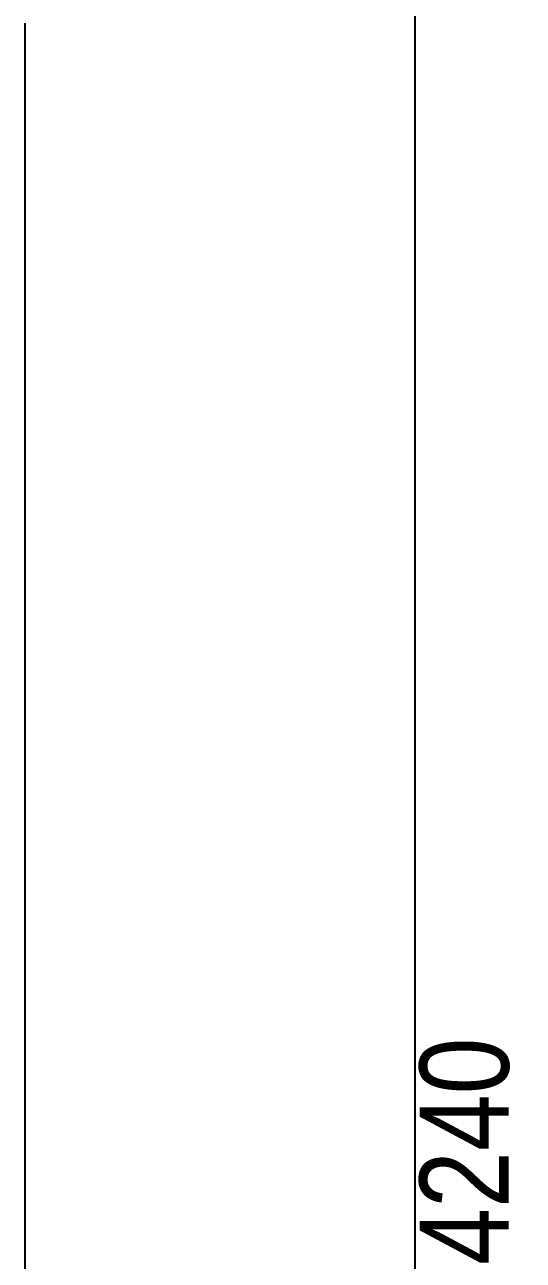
# Model space of a CAD drawing. Header units: millimetres. Extents: x -9 to 118, y -140 to 54.
# Drawn here: x 49.75 to 58.7, y -33.66 to -11.5 of the extents above; entities that cross this region are included whole.
import ezdxf

# ---------------------------------------------------------------- set-up
doc = ezdxf.new("R2010")
doc.units = ezdxf.units.MM
doc.linetypes.add('DASHED', pattern=[1.524, 1.27, -0.254])
for name, color, linetype in [('DIMS', 3, 'CONTINUOUS'), ('HIDDEN', 8, 'DASHED'), ('VISIBLE', 7, 'CONTINUOUS')]:
    doc.layers.add(name, color=color, linetype=linetype)
doc.styles.add('OpenSansCondensed-Light', font='OpenSansCondensed-Light.ttf')
doc.dimstyles.new('EZDXF', dxfattribs={"dimtxt": 0.25, "dimasz": 0.175, "dimexe": 0.375, "dimexo": 0.125, "dimgap": 0.1, "dimtad": 1, "dimlfac": 100, "dimzin": 12, "dimdsep": 46, "dimtxsty": 'OpenSansCondensed-Light', "dimblk": 'ARCHTICK', "dimcen": 2.5, "dimazin": 3, "dimtfac": 0.5, "dimtmove": 2, "dimatfit": 3})

# ---------------------------------------------------------------- blocks, each defined once
blk = doc.blocks.new('_ARCHTICK')
at = {"color": 0, "linetype": 'BYBLOCK', "const_width": 0.15}
blk.add_lwpolyline([(-0.5, -0.5), (0.5, 0.5)], dxfattribs=at)

msp = doc.modelspace()

# ---------------------------------------------------------------- linework, layer by layer
at = {"layer": 'HIDDEN'}
for points in [[(49.74969, -11.47507), (49.75, -11.5)], [(49.75, -11.5), (49.75, -117)]]:
    msp.add_lwpolyline(points, dxfattribs=at)
at = {"layer": 'VISIBLE'}
for points in [[(49.74969, -11.47507), (49.75, -11.5)], [(49.75, -11.5), (49.75, -117)]]:
    msp.add_lwpolyline(points, dxfattribs=at)

# ---------------------------------------------------------------- dimensions: what is measured, and where the dimension line sits
at = {"layer": 'DIMS'}
msp.add_linear_dim(base=(56.75, -10.5), p1=(49.75, -10.5), p2=(49.75, -52.9), angle=90, dimstyle='EZDXF', override={"dimtxt": 1.6, "dimasz": 1, "dimexe": 0.6, "dimexo": 0.5, "dimdec": 2}, dxfattribs=at).render()

doc.saveas('drawing.dxf')
